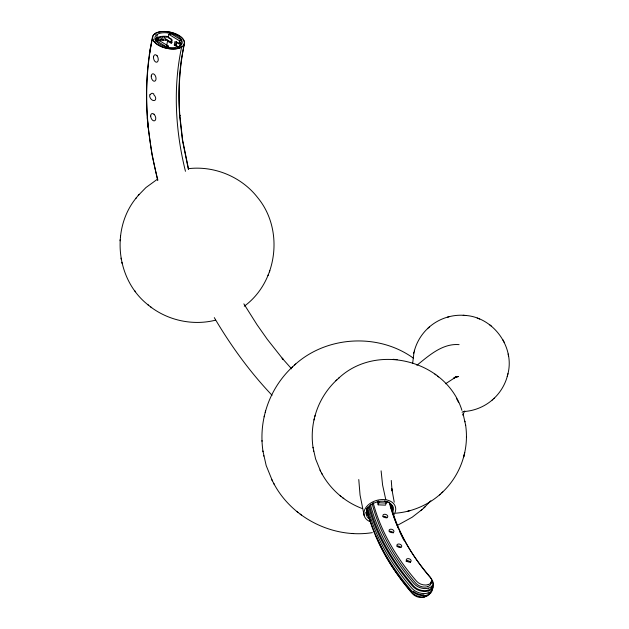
<?xml version="1.0" encoding="UTF-8"?>
<svg xmlns="http://www.w3.org/2000/svg" width="629" height="629" viewBox="0 0 629 629"><rect width="100%" height="100%" fill="white"/><g stroke="black" fill="none" stroke-linecap="round" stroke-linejoin="round"><path stroke-width="0.94" d="M368.342 514.931L368.822 515.104M136.603 197.451C110.382 228.917 116.121 280.534 148.735 305.387M465.578 424.764C467.04 434.427 466.679 444.389 464.406 453.894M464.634 315.396C493.034 316.725 515.206 346.886 507.792 374.404M120.06 240.821L120.178 239.594M120.438 236.756L120.556 235.545M152.58 36.655C146.227 66.179 145.087 96.685 148.051 126.704L151.935 154.412L157.651 180.256M150.897 45.17L149.356 54.605M157.627 39.965L157.95 38.322L156.472 39.25M158.634 40.248L159.113 37.787C162.431 34.862 161.244 41.317 158.846 40.901M164.051 40.303A1.502 0.747 11 0 0 163.768 40.335L164.405 37.056L163.493 36.694M170.884 42.442L171.52 39.155L167.361 36.773L165.914 37.221L165.27 40.508L166.693 40.044L172.055 42.56M178.266 47.379L174.264 45.076L174.956 41.522L178.958 43.826L180.79 42.984L181.419 39.989L170.726 33.526L168.887 34.367L168.202 37.638L172.197 39.934L171.505 43.487L167.511 41.184A267.435 191.004 65.3 0 0 166.756 45.414M178.51 46.837L175.971 45.374L176.332 42.206M174.264 45.076L176.104 44.227L176.584 41.789M175.971 45.374L176.568 41.821M179.399 46.813L179.713 45.17L180.72 44.706M264.502 415.313C261.656 427.201 261.208 439.64 263.04 451.724M314.264 418.78C311.992 428.294 311.63 438.248 313.093 447.911M413.953 352.46L412.679 363.208M152.65 37.37C142.61 84.467 145.881 133.725 157.855 180.146M184.195 43.959A16.228 8.224 12.2 0 1 158.602 45.359A16.228 8.224 12.2 0 1 162.368 31.599A16.228 8.224 12.2 0 1 184.195 43.959L181.404 59.425L181.529 58.654C178.817 77.548 178.314 96.724 179.642 115.752L179.595 115.209L182.434 140.259L188.346 169.232M184.533 43.016C179.422 66.831 178.149 91.37 179.847 115.642L179.8 115.099L182.638 140.141L188.543 169.122M156.527 38.518L157.502 34.225A13.917 7.061 12.2 0 1 180.672 38.746A13.917 7.061 12.2 0 1 169.036 47.434A13.917 7.061 12.2 0 1 156.118 35.263L157.407 34.281M178.958 43.826L179.579 40.83L181.419 39.989M167.982 47.513L168.297 46.011L157.604 39.556L155.764 40.398L155.591 41.215M155.324 34.367L155.552 33.298M157.423 40.366L157.604 39.556M166.3 47.607L166.457 46.861L168.297 46.011M170.545 34.336L170.726 33.526M179.572 47.049L179.776 46.106M181.632 47.081C177.134 67.908 175.648 89.318 176.545 110.586A244.138 174.367 65.3 0 0 185.461 171.3M265.218 412.482C269.778 395.028 279.457 378.941 292.697 366.691M314.838 416.516C318.486 402.552 326.231 389.689 336.822 379.885M414.314 351.045C416.595 342.318 421.43 334.274 428.05 328.149M463.832 456.159C460.184 470.122 452.44 482.986 441.849 492.79M493.694 398.715C500.314 392.582 505.15 384.547 507.43 375.82M264.133 416.807L265.58 411.004M313.973 419.983L315.129 415.337M413.772 353.207L414.495 350.306M507.249 376.551L507.973 373.65M366.896 509.136L366.141 513.17A13.917 9.687 -15.4 0 0 370.206 519.578M366.982 508.861L367.242 508.012M367.006 509.246L367.438 511.023L366.982 512.643L368.272 513.122M389.681 502.886L389.469 503.562L391.207 504.505L390.774 506.031M391.112 508.578L391.387 506.581M244.28 306.213C277.633 281.784 284.072 229.648 257.772 197.75C241.725 176.914 214.528 165.561 188.433 168.666M385.75 501.321A256.443 167.18 18.2 0 0 386.214 503.066L385.53 505.15L378.186 504.835L378.87 502.752A264.156 172.204 18.2 0 1 378.383 500.951M267.993 275.557L268.434 274.425M269.401 271.917L269.857 270.753M392.614 512.926L393.471 509.317A13.917 9.687 -15.4 0 0 382.346 501.203A13.917 9.687 -15.4 0 0 367.116 509.317L366.833 510.567M462.685 415.085L464.776 410.965M138.231 195.47L145.944 187.552L157.698 179.006M135.817 198.418L138.985 194.542M430.81 500.786L423.977 507.823M294.616 364.962C326.459 335.776 378.226 332.843 413.245 358.05M338.355 378.501C376.173 342.341 446.331 360.095 461.922 410.328M429.009 327.277C438.908 318.455 452.573 314.068 465.767 315.475M463.927 411.531C474.502 410.886 484.81 406.609 492.735 399.58M397.497 525.317L412.207 517.203L422.059 509.553M395.492 513.217C411.964 511.935 427.948 505.134 440.316 494.182M291.534 367.745L295.709 363.955M335.894 380.734L339.235 377.699M427.468 328.676L429.56 326.781M492.185 400.075L494.276 398.181M420.958 510.551L425.141 506.762M439.435 494.976L442.777 491.949M416.893 365.3C428.923 355.621 442.509 343.23 459.091 344.629M445.552 383.761L456.08 376.897L453.367 378.383L457.857 376.417L454.948 377.29L458.58 376.535L456.654 376.724M175.853 44.667L176.45 44.4M156.432 39.918L155.355 40.578M163.391 36.726L162.376 37.19L161.732 40.476L162.754 40.012M167.511 41.184L168.737 40.618M447.651 317.079L448.438 316.874M448.689 316.804L449.389 316.623M407.71 511.228L408.819 510.937M409.227 510.827L410.485 510.496M215.385 320.208C192.057 326.089 166.166 320.098 147.752 304.617M162.817 39.989L163.768 40.342M372.344 532.637C333.425 538.841 292.029 518.304 273.701 483.331M378.87 502.752L386.214 503.066M388.345 501.997L386.057 501.62M463.211 315.286L464.139 315.357M393.07 359.316L394.564 359.426M395.358 359.481L397.158 359.615M351.8 533.4L353.663 533.541M477.199 318.077L479.66 319.037M362.107 508.476C344.967 502.084 330.304 489.315 321.623 473.205M179.792 42.402L180.79 42.984M176.607 42.088L180.688 44.439M179.87 45.956L180.35 46.231M168.887 34.367L179.579 40.83M155.764 40.398L166.457 46.861M491.634 326.317L489.362 324.548M434.914 374.121L435.858 374.86M437.564 376.189L438.555 376.96M150.74 306.936L151.675 307.675M342.813 497.822L343.756 498.553M296.817 511.479L298.052 512.446M340.116 495.723L341.107 496.493M300.182 514.105L301.362 515.025M390.931 506.321L390.523 503.908M272.05 395.279C249.76 371.841 230.678 345.478 214.3 317.629M367.438 511.023L366.581 508.806M291.604 368.853L282.091 358.137L283.144 359.379L267.286 339.306L257.033 324.737L243.855 303.862M134.779 290.755L135.479 291.746M504.222 342.357L502.838 339.715M458.698 402.631L456.473 398.401M312.99 447.305L315.609 458.966L320.554 471.145M262.906 450.962L266.177 465.539L272.357 480.76M319.972 470.052L322.197 474.274M271.634 479.392L274.409 484.676M463.07 413.709L465.68 425.369M385.813 499.764L382.581 484.975L381.103 470.83M384.956 501.399L384.783 500.778M364.167 515.583L360.055 495.078L358.774 479.542M390.31 504.348L390.743 506.125M367.352 510.182L368.004 512.847M394.234 502.178L391.765 488.599L392.071 490.95L391.262 480.454M121.004 258.126L121.255 259.329M121.861 262.277L122.105 263.48M508.586 356.572L508.146 353.993M464.973 421.241L465.067 421.839M313.604 450.836L313.706 451.441M263.669 455.38L263.795 456.135M147.477 117.458L147.524 118M148.255 126.586L148.302 127.089M147.272 117.576L148.098 127.207M466.443 436.691L466.459 437.304M262.002 440.52L262.01 441.291M155.009 39.368A13.791 6.84 11 0 1 168.163 36.553M180.468 42.623A13.791 6.84 11 0 1 181.459 44.832M164.405 37.048A1.502 0.747 11 0 1 164.688 37.017M158.359 37.732A0.999 0.495 11 0 1 159.019 37.771M159.687 39.871A13.791 6.84 11 0 1 163.367 39.525M166.119 39.658A13.791 6.84 11 0 1 167.526 39.839M154.058 114.195A3.845 2.485 52.5 0 1 154.435 114.462M150.189 94.727A3.868 2.304 70.8 0 1 150.37 94.35M153.783 94.727A3.837 2.485 53.7 0 1 155.465 99.657A3.837 2.485 53.7 0 1 151.392 99.445A3.837 2.485 53.7 0 1 149.993 94.539M150.567 94.523A3.805 2.367 66.1 0 1 153.877 94.043M157.046 55.745A3.805 2.288 54.1 0 1 157.376 56.044M405.996 561.123A2.508 1.635 18.2 0 1 408.536 560.879A2.508 1.635 18.2 0 1 410.415 562.593M396.923 546.318A2.508 1.635 18.2 0 1 400.909 547.631M389.115 531.505A2.508 1.635 18.2 0 1 393.18 532.999M382.778 516.684A2.508 1.635 18.2 0 1 386.929 517.903M390.601 504.576A249.603 162.714 18.2 0 0 431.187 578.609A10.607 6.911 18.2 0 1 428.726 588.084M428.577 588.131A10.607 6.911 18.2 0 1 414.212 583.838A271.005 176.67 18.2 0 1 370.442 504.647M369.53 505.834A271.005 176.67 18.2 0 0 413.528 585.921A10.607 6.911 18.2 0 0 427.893 590.214M432.375 585.615A10.607 6.911 18.2 0 1 428.042 590.167M431.447 581.99A10.607 6.911 18.2 0 1 431.816 582.69M430.197 592.573A10.607 6.911 18.2 0 1 425.99 596.418M425.841 596.465A10.607 6.911 18.2 0 1 411.476 592.172A271.005 176.67 18.2 0 1 366.825 509.396M423.977 594.83A10.607 6.911 18.2 0 1 413.387 591.299M429.355 592.895A10.607 6.911 18.2 0 1 428.758 593.359M389.209 502.194A251.718 164.098 18.2 0 0 430.189 577.045A8.484 5.527 18.2 0 1 428.223 584.624M428.066 584.671A8.484 5.527 18.2 0 1 416.579 581.235A268.882 175.287 18.2 0 1 373.115 502.508M372.203 503.711A268.882 175.287 18.2 0 0 415.895 583.319A8.484 5.527 18.2 0 0 427.382 586.755M430.944 581.888A8.484 5.527 18.2 0 1 427.539 586.708M378.186 504.835A264.156 172.204 18.2 0 1 377.243 501.234M403.904 540.272A248.439 161.96 18.2 0 1 399.549 531.214M398.126 527.912A248.439 161.96 18.2 0 1 390.405 504.167M432.469 581.849A11.762 7.666 18.2 0 1 428.695 590.922M428.538 590.969A11.762 7.666 18.2 0 1 412.608 586.204A272.16 177.425 18.2 0 1 368.704 506.864M367.556 507.131A272.16 177.425 18.2 0 0 411.924 588.288A11.762 7.666 18.2 0 0 427.854 593.053M432.831 587.14A11.762 7.666 18.2 0 1 428.011 593.005M430.739 582.493A11.762 7.666 18.2 0 1 431.297 583.193M432.044 588.406A11.762 7.666 18.2 0 1 427.327 595.089M427.17 595.136A11.762 7.666 18.2 0 1 411.24 590.372A272.16 177.425 18.2 0 1 366.872 509.215M426.258 595.977A8.484 5.527 18.2 0 1 424.119 597.125M423.962 597.173A8.484 5.527 18.2 0 1 412.475 593.737A268.882 175.287 18.2 0 1 376.134 536.199M392.567 505.637A13.791 9.687 -13.7 0 1 391.946 510.237M368.24 515.804A13.791 9.687 -13.7 0 1 365.874 512.454M369.978 521.638A16.228 11.298 -15.4 0 1 366.676 506.518A16.228 11.298 -15.4 0 1 387.983 500.252A16.228 11.298 -15.4 0 1 393.958 514.585M463.259 411.492A16.228 13.201 24.2 0 1 462.071 412.294M464.697 452.699L463.542 457.338L464.697 452.699M158.822 45.257A16.228 8.232 12.2 0 0 184.399 43.841A16.228 8.232 12.2 0 0 162.557 31.481A16.228 8.232 12.2 0 0 158.822 45.257M150.677 116.074A3.829 2.296 69 0 0 154.561 120.792A3.829 2.296 69 0 0 154.427 114.745A3.829 2.296 69 0 0 150.677 116.074M151.243 75.999A3.829 2.241 73.8 0 0 154.561 81.227A3.829 2.241 73.8 0 0 155.088 75.331A3.829 2.241 73.8 0 0 151.243 75.999M153.515 57.058A3.829 2.249 75.4 0 0 156.802 62.192A3.829 2.249 75.4 0 0 157.313 56.185A3.829 2.249 75.4 0 0 153.515 57.058M407.042 561.28A2.508 1.635 18.2 0 0 411.075 561.147A2.508 1.635 18.2 0 0 407.977 558.607A2.508 1.635 18.2 0 0 407.042 561.28M397.662 546.672A2.508 1.635 18.2 0 0 401.695 546.546A2.508 1.635 18.2 0 0 398.597 544.006A2.508 1.635 18.2 0 0 397.662 546.672M389.854 531.859A2.508 1.635 18.2 0 0 393.888 531.733A2.508 1.635 18.2 0 0 390.798 529.193A2.508 1.635 18.2 0 0 389.854 531.859M383.682 516.944A2.508 1.635 18.2 0 0 387.716 516.81A2.508 1.635 18.2 0 0 384.626 514.27A2.508 1.635 18.2 0 0 383.682 516.944"/></g></svg>
